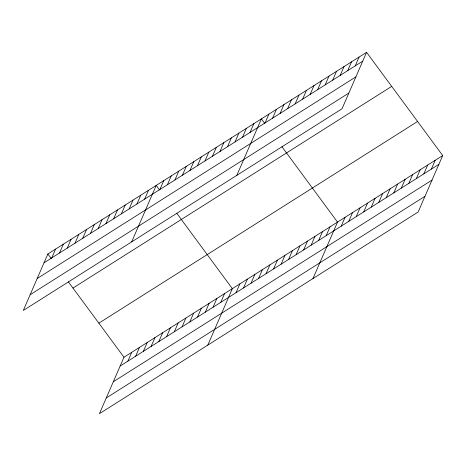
<?xml version="1.0" encoding="UTF-8"?>
<svg xmlns="http://www.w3.org/2000/svg" width="466" height="466" viewBox="0 0 466 466"><rect width="100%" height="100%" fill="white"/><g stroke="black" fill="none" stroke-linecap="round" stroke-linejoin="round"><path stroke-width="0.7" d="M366.573 52.314L47.852 253.993L23.3 310.455L342.027 108.776L366.573 52.314L442.7 155.545L418.148 212.007L99.427 413.686L123.973 357.224L442.7 155.545M51.761 257.902L55.588 249.094M59.502 253.003L63.329 244.196M67.244 248.11L71.071 239.297M74.979 243.211L78.812 234.398M82.721 238.312L86.554 229.505M90.462 233.414L94.295 224.606M98.204 228.515L102.031 219.707M105.945 223.616L109.772 214.809M113.687 218.717L117.514 209.91M121.422 213.824L125.255 205.011M129.164 208.925L132.996 200.118M136.905 204.026L140.738 195.219M144.646 199.128L148.473 190.32M131.668 241.883L156.215 185.421L159.564 189.965M159.896 189.476L163.729 180.668M167.41 184.722L171.243 175.915M174.925 179.969L178.752 171.162M182.439 175.216L186.266 166.409M189.947 170.463L193.78 161.655M197.462 165.71L201.295 156.896M204.976 160.956L208.803 152.143M212.49 156.197L216.317 147.39M127.888 361.138L131.715 352.325M219.999 151.444L223.831 142.637M135.623 356.24L139.456 347.432M227.513 146.691L231.346 137.884M143.365 351.341L147.198 342.533M235.027 141.938L238.854 133.13M151.106 346.442L154.939 337.634M242.541 137.185L246.368 128.377M158.848 341.543L162.675 332.736M250.05 132.431L253.883 123.624M166.589 336.644L170.416 327.837M236.845 175.327L261.397 118.871L264.746 123.408M265.078 122.925L268.905 114.112M174.331 331.751L178.158 322.938M272.593 118.172L276.42 109.359M182.066 326.852L185.899 318.039M280.101 113.413L283.934 104.605M189.808 321.954L193.64 313.146M287.615 108.66L291.448 99.852M197.549 317.055L201.382 308.247M295.129 103.906L298.962 95.099M205.29 312.156L209.118 303.349M302.644 99.153L306.471 90.346M213.032 307.257L216.859 298.45M310.152 94.4L313.985 85.593M220.773 302.358L224.6 293.551M317.666 89.647L321.499 80.839M207.789 345.114L232.342 288.652L176.73 213.242M325.181 84.894L329.013 76.086M236.023 292.712L239.856 283.899M332.695 80.14L336.522 71.327M243.537 287.953L247.364 279.146M340.203 75.387L344.036 66.574M251.052 283.2L254.879 274.392M347.718 70.628L351.55 61.821M258.56 278.447L262.393 269.639M355.232 65.875L359.065 57.068M266.074 273.693L269.907 264.886M273.589 268.94L277.416 260.133M281.103 264.187L284.93 255.38M288.611 259.434L292.444 250.626M296.126 254.681L299.958 245.867M303.64 249.927L307.467 241.114M311.154 245.168L314.981 236.361M318.662 240.415L322.495 231.608M326.177 235.662L330.01 226.855M312.971 278.563L337.518 222.101L281.913 146.691M341.205 226.156L345.032 217.348M348.714 221.402L352.546 212.595M356.228 216.649L360.061 207.842M363.742 211.896L367.569 203.083M371.256 207.143L375.083 198.33M378.765 202.384L382.598 193.576M386.279 197.631L390.112 188.823M393.793 192.877L397.62 184.07M401.308 188.124L405.135 179.317M408.816 183.371L412.649 174.564M416.33 178.618L420.163 169.81M423.844 173.865L427.672 165.057M431.359 169.111L435.186 160.304M44.02 262.801L362.746 61.122M37.181 278.528L355.908 76.849M30.139 294.728L348.865 93.049M72.97 288.058L391.696 86.379M98.856 323.159L417.577 121.48M120.146 366.031L438.867 164.358M113.308 381.759L432.034 180.08M106.265 397.958L424.986 196.285M47.852 253.993L51.202 258.537M68.368 281.814L123.973 357.224"/></g></svg>
